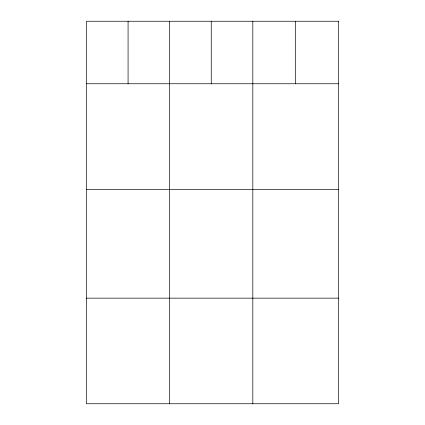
<?xml version="1.0" encoding="UTF-8"?>
<svg xmlns="http://www.w3.org/2000/svg" width="425" height="425" viewBox="0 0 425 425"><rect width="100%" height="100%" fill="white"/><g stroke="black" fill="none" stroke-linecap="round" stroke-linejoin="round"><path stroke-width="0.64" d="M86.488 83.752L338.513 83.752M86.488 189.353L338.513 189.353M86.488 298.153L338.513 298.153M295.667 21.25L295.667 83.752M252.822 21.25L252.822 403.75M211.241 21.25L211.241 83.752M169.655 21.25L169.655 403.75M128.074 21.25L128.074 83.752M338.513 21.25L86.488 21.25L86.488 403.75L338.513 403.75L338.513 21.25"/></g></svg>
